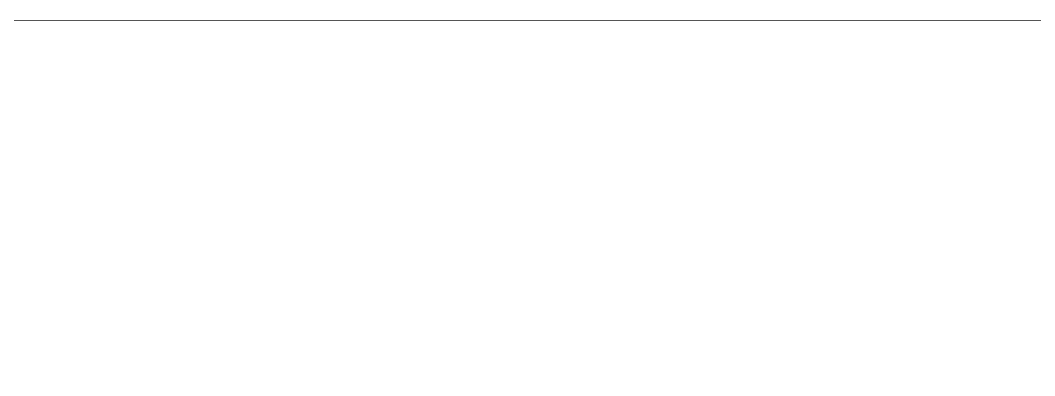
# Model space of a CAD drawing. Header units: inches. Extents: x 0.6 to 10.9, y -3.5 to -1.2.
# Drawn here: x 8.826 to 9.851, y -2.809 to -2.45 of the extents above; entities that cross this region are included whole.
import ezdxf

# ---------------------------------------------------------------- set-up
doc = ezdxf.new("R2010")
doc.units = ezdxf.units.IN
doc.header["$MEASUREMENT"] = 0
doc.layers.add('Layer 1', color=7, linetype='Continuous')

# ---------------------------------------------------------------- blocks, each defined once
blk = doc.blocks.new('block 3')
at = {"layer": 'Layer 1', "color": 7, "lineweight": 5, "true_color": 0xffffff}
blk.add_open_spline([(7.909, -2.6379), (7.909, -2.6379), (7.486, -2.6379), (7.486, -2.6379), (7.486, -2.6379), (7.486, -2.8735), (7.486, -2.8735), (7.486, -2.8735), (7.4916, -2.8735), (7.4916, -2.8735), (7.4916, -2.8735), (7.6791, -2.8735), (7.6791, -2.8735), (7.6791, -2.8735), (7.6792, -2.8734), (7.6792, -2.8734), (7.6792, -2.8734), (7.6792, -3.085), (7.6792, -3.085), (7.6792, -3.085), (7.674, -3.085), (7.674, -3.085), (7.674, -3.085), (7.4934, -3.085), (7.4934, -3.085), (7.4934, -3.085), (7.4934, -3.3206), (7.4934, -3.3206), (7.4934, -3.3206), (8.5511, -3.3206), (8.5511, -3.3206), (8.5511, -3.3206), (8.5511, -3.5081), (8.5511, -3.5081), (8.5511, -3.5081), (10.8746, -3.508), (10.8746, -3.508), (10.8746, -3.508), (10.8746, -2.4503), (10.8746, -2.4503), (10.8746, -2.4503), (8.5511, -2.4504), (8.5511, -2.4504), (8.5511, -2.4504), (8.5511, -2.6379), (8.5511, -2.6379), (8.5511, -2.6379), (8.1305, -2.6379), (8.1305, -2.6379), (8.1305, -2.6379), (8.1305, -2.4504), (8.1305, -2.4504), (8.1305, -2.4504), (7.909, -2.4504), (7.909, -2.4504), (7.909, -2.4504), (7.909, -2.6379), (7.909, -2.6379)], degree=3, knots=[0, 0, 0, 0, 1, 1, 1, 2, 2, 2, 3, 3, 3, 4, 4, 4, 5, 5, 5, 6, 6, 6, 7, 7, 7, 8, 8, 8, 9, 9, 9, 10, 10, 10, 11, 11, 11, 12, 12, 12, 13, 13, 13, 14, 14, 14, 15, 15, 15, 16, 16, 16, 17, 17, 17, 18, 18, 18, 19, 19, 19, 19], dxfattribs=at)

msp = doc.modelspace()

# ---------------------------------------------------------------- block references
at = {"layer": 'Layer 1'}
msp.add_blockref('block 3', (0, 0), dxfattribs=at)

doc.saveas('drawing.dxf')
